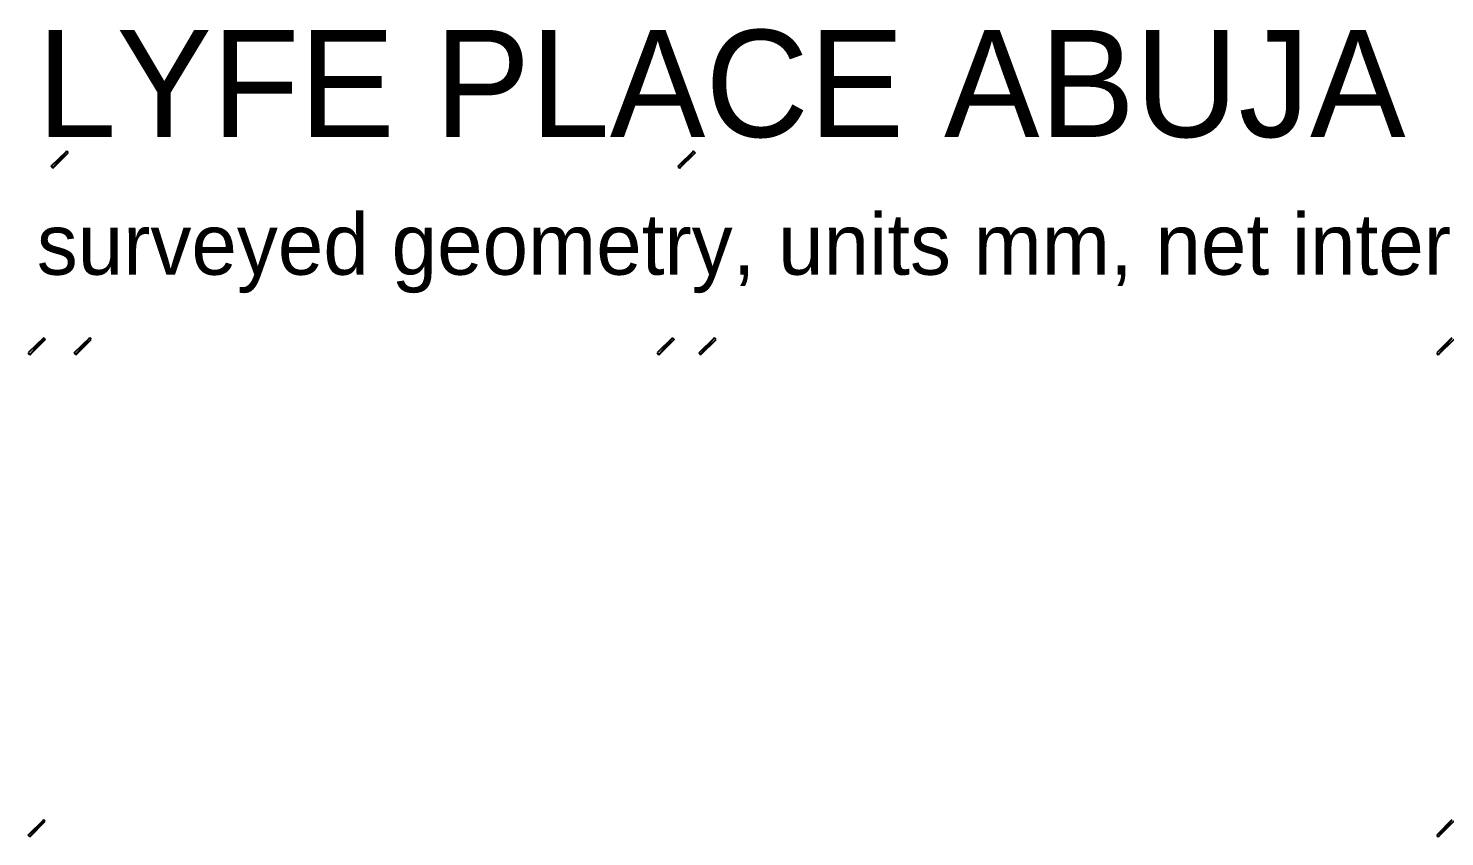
# Model space of a CAD drawing. Header units: millimetres. Extents: x -1419 to 55175, y -17366 to 3110.
# Drawn here: x 28640 to 37899, y -2173 to 3110 of the extents above; entities that cross this region are included whole.
import ezdxf

# ---------------------------------------------------------------- set-up
doc = ezdxf.new("R2010")
doc.units = ezdxf.units.MM
doc.layers.add('COLUMN', color=7, linetype='CONTINUOUS')
doc.layers.add('NOTES', color=8, linetype='CONTINUOUS')

msp = doc.modelspace()

# ---------------------------------------------------------------- linework, layer by layer
at = {"layer": 'COLUMN'}
for p, q in [((28789.6, 2208.8), (28890.8, 2306.7)), ((28890.8, 2306.7), (28799.4, 2195.8)), ((28890.8, 2306.7), (28799.4, 2195.8)), ((28799.4, 2195.8), (28900.5, 2296.9)), ((28900.5, 2296.9), (28890.8, 2306.7)), ((32988.6, 2306.7), (32887.5, 2208.8)), ((32887.5, 2208.8), (32988.6, 2306.7)), ((32897.3, 2195.8), (32988.6, 2306.7)), ((32897.3, 2195.8), (32988.6, 2306.7)), ((32988.6, 2306.7), (32897.3, 2195.8)), ((32988.6, 2306.7), (32897.3, 2195.8)), ((32998.4, 2296.9), (32897.3, 2195.8)), ((32897.3, 2195.8), (32998.4, 2296.9)), ((32988.6, 2306.7), (32998.4, 2296.9)), ((32998.4, 2296.9), (32988.6, 2306.7)), ((28799.4, 2195.8), (28789.6, 2208.8)), ((32887.5, 2208.8), (32897.3, 2195.8)), ((32897.3, 2195.8), (32887.5, 2208.8)), ((28740.7, 1086.5), (28639.5, 988.6)), ((28649.3, 975.5), (28740.7, 1086.5)), ((28649.3, 975.5), (28740.7, 1086.5)), ((28750.5, 1076.7), (28649.3, 975.5)), ((28740.7, 1086.5), (28750.5, 1076.7)), ((28939.7, 988.6), (29040.8, 1086.5)), ((28939.7, 988.6), (29040.8, 1086.5)), ((29040.8, 1086.5), (28949.5, 975.5)), ((29040.8, 1086.5), (28949.5, 975.5)), ((29040.8, 1086.5), (28949.5, 975.5)), ((29040.8, 1086.5), (28949.5, 975.5)), ((28949.5, 975.5), (29050.6, 1076.7)), ((28949.5, 975.5), (29050.6, 1076.7)), ((29050.6, 1076.7), (29040.8, 1086.5)), ((29050.6, 1076.7), (29040.8, 1086.5)), ((32851.6, 1086.5), (32750.5, 988.6)), ((32851.6, 1086.5), (32750.5, 988.6)), ((32760.3, 975.5), (32851.6, 1086.5)), ((32760.3, 975.5), (32851.6, 1086.5)), ((32760.3, 975.5), (32851.6, 1086.5)), ((32760.3, 975.5), (32851.6, 1086.5)), ((32861.4, 1076.7), (32760.3, 975.5)), ((32861.4, 1076.7), (32760.3, 975.5)), ((32851.6, 1086.5), (32861.4, 1076.7)), ((32851.6, 1086.5), (32861.4, 1076.7)), ((33024.5, 988.6), (33125.7, 1086.5)), ((33024.5, 988.6), (33125.7, 1086.5)), ((33125.7, 1086.5), (33034.3, 975.5)), ((33125.7, 1086.5), (33034.3, 975.5)), ((33125.7, 1086.5), (33034.3, 975.5)), ((33125.7, 1086.5), (33034.3, 975.5)), ((33034.3, 975.5), (33135.5, 1076.7)), ((33034.3, 975.5), (33135.5, 1076.7)), ((33135.5, 1076.7), (33125.7, 1086.5)), ((33135.5, 1076.7), (33125.7, 1086.5)), ((37944.6, 1086.5), (37846.7, 988.6)), ((37944.6, 1086.5), (37846.7, 988.6)), ((37856.5, 975.5), (37944.6, 1086.5)), ((37856.5, 975.5), (37944.6, 1086.5)), ((37856.5, 975.5), (37944.6, 1086.5)), ((37856.5, 975.5), (37944.6, 1086.5)), ((37957.7, 1076.7), (37856.5, 975.5)), ((37957.7, 1076.7), (37856.5, 975.5)), ((28639.5, 988.6), (28649.3, 975.5)), ((28949.5, 975.5), (28939.7, 988.6)), ((28949.5, 975.5), (28939.7, 988.6)), ((32750.5, 988.6), (32760.3, 975.5)), ((32750.5, 988.6), (32760.3, 975.5)), ((33034.3, 975.5), (33024.5, 988.6)), ((33034.3, 975.5), (33024.5, 988.6)), ((37846.7, 988.6), (37856.5, 975.5)), ((37846.7, 988.6), (37856.5, 975.5)), ((28639.5, -2163.1), (28740.7, -2062)), ((28740.7, -2062), (28649.3, -2172.9)), ((28740.7, -2062), (28649.3, -2172.9)), ((28649.3, -2172.9), (28750.5, -2071.8)), ((28750.5, -2071.8), (28740.7, -2062)), ((37944.6, -2062), (37846.7, -2163.1)), ((37856.5, -2172.9), (37944.6, -2062)), ((37856.5, -2172.9), (37944.6, -2062)), ((37957.7, -2071.8), (37856.5, -2172.9)), ((28649.3, -2172.9), (28639.5, -2163.1)), ((37846.7, -2163.1), (37856.5, -2172.9))]:
    msp.add_line(p, q, dxfattribs=at)

# ---------------------------------------------------------------- texts
at = {"layer": 'NOTES'}
for s, height, p in [('LYFE PLACE ABUJA  FIRST  TARGET OPERATING STATE', 700, (28695, 2400)), ('surveyed geometry, units mm, net internal areas measured on a 25 mm grid', 400, (28695, 1500))]:
    msp.add_text(s, height=height, dxfattribs=at).set_placement(p)

doc.saveas('drawing.dxf')
